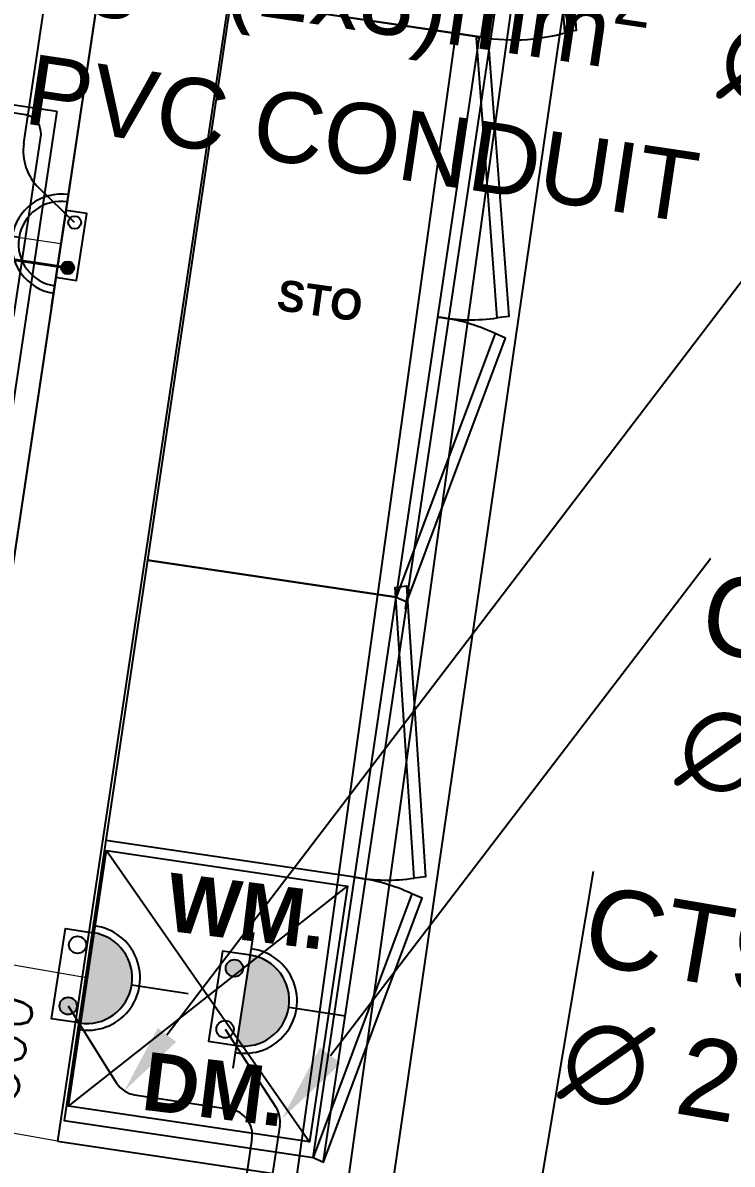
# Model space of a CAD drawing. Extents: x -678889171 to 586587, y -792238163 to 335485.
# Drawn here: x 33632 to 35003, y 45124 to 47331 of the extents above; entities that cross this region are included whole.
import ezdxf
from ezdxf import colors
from ezdxf.entities.mleader import LeaderData, LeaderLine
from ezdxf.math import Vec2, Vec3

# ---------------------------------------------------------------- set-up
doc = ezdxf.new("R2010")
doc.units = 0
doc.header["$MEASUREMENT"] = 0
doc.layers.get('0').update_dxf_attribs({"color": 8})
doc.layers.get('Defpoints').update_dxf_attribs({"color": 252})
for name, color, linetype in [('1', 8, 'Continuous'), ('25 EMBEDDED DATA', 10, 'Continuous'), ('E-LIT-WIR-NO', 4, 'Continuous'), ('E-POW-BLOCK', 4, 'Continuous'), ('E-POW-WIR-NO', 4, 'Continuous'), ('E-TEXT', 3, 'Continuous'), ('HR_LIGHT', 1, 'Continuous'), ('loop line emped', 1, 'Continuous'), ('powr wire', 4, 'Continuous'), ('XR-A-9TH-FLOOR$0$A-WALL', 252, 'Continuous'), ('XR-A-TYP30$0$A-ANNO-NOTE', 252, 'Continuous'), ('XR-A-TYP30$0$A-EQPM', 252, 'Continuous'), ('XR-A-TYP30$0$XR-A-TYP-1-2-3-4-5-6-7-8-9$0$A-ANNO-NOTE', 252, 'Continuous'), ('XR-A-TYP30$0$XR-A-TYP-1-2-3-4-5-6-7-8-9$0$A-EQPM', 252, 'Continuous'), ('XR-A-TYP31$0$XR-A-TYP-1-2-3-4-5-6-7-8-9$0$A-WALL', 252, 'Continuous'), ('XR-A-TYP31$0$XR-A-TYP31$0$XR-A-TYP-1-2-3-4-5-6-7-8-9$0$A-EQPM', 252, 'Continuous')]:
    doc.layers.add(name, color=color, linetype=linetype)
doc.styles.get("Standard").update_dxf_attribs({"font": 'arial.ttf'})
doc.styles.add('Work$0$E-M.MODUL', font='romans.shx', dxfattribs={"width": 0.8})
doc.styles.add('XR-A-TYP30$0$TYPICAL TYPES$0$XREF_1BR$0$KZT', font='')
doc.styles.add('XR-A-TYP30$0$XR-A-TYP-1-2-3-4-5-6-7-8-9$0$TYPICAL TYPES$0$XREF_1BR$0$KZT', font='')
doc.styles.get('XR-A-TYP30$0$TYPICAL TYPES$0$XREF_1BR$0$KZT').set_extended_font_data('AvantGarde LT Medium', bold=True)
doc.styles.get('XR-A-TYP30$0$XR-A-TYP-1-2-3-4-5-6-7-8-9$0$TYPICAL TYPES$0$XREF_1BR$0$KZT').set_extended_font_data('AvantGarde LT Medium', bold=True)
doc.dimstyles.new('Work$0$S-DIM', dxfattribs={"dimscale": 500, "dimtxt": 0.2065, "dimasz": 0.104, "dimexe": 0, "dimexo": 0, "dimgap": 0, "dimtad": 0, "dimdec": 0, "dimzin": 0, "dimdsep": 46, "dimtxsty": 'Work$0$E-M.MODUL', "dimcen": 0.25, "dimclrd": 5, "dimclre": 5, "dimclrt": 1, "dimadec": 0, "dimazin": 0, "dimtfac": 1, "dimtdec": 0, "dimtofl": 0, "dimtmove": 0, "dimatfit": 3, "dimfxl": 1, "dimtolj": 1, "dimtzin": 0, "dimlwe": 13, "dimarcsym": 0})

# ---------------------------------------------------------------- blocks, each defined once
blk = doc.blocks.new('so')
h = blk.add_hatch(color=3)
h.dxf.hatch_style = 1
h.paths.add_polyline_path([(35.34792172250044, 28.40981183705202, 1), (35.02792156250044, 28.40981183705199)])
at = {"layer": 'E-POW-BLOCK'}
h = blk.add_hatch(color=3, dxfattribs=at)
h.dxf.hatch_style = 1
edge = h.paths.add_edge_path()
edge.add_arc((35.0814921399025, 28.36166550970372), 0.03025259035537483, 0, 360)
at = {"color": 3}
blk.add_arc((35.18900666872388, 28.41391628597773), 0.18346999919749, 358.7181161938786, 181.2818838061319, dxfattribs=at)
at = {"layer": 'E-POW-BLOCK', "color": 3}
for p, q in [((35.18792164250043, 28.56981191705202), (35.18792164250044, 28.76981201705202)), ((35.42792176250044, 28.40981183705203), (34.94792152250044, 28.40981183705198))]:
    blk.add_line(p, q, dxfattribs=at)
blk.add_lwpolyline([(35.34723123084582, 28.409811837052), (35.02861205415505, 28.409811837052), (35.02861205415505, 28.31104866028553), (35.34723123084582, 28.31104866028553)], close=True, dxfattribs=at)
for centre in [(35.0814921399025, 28.36166550970372), (35.29756713674156, 28.36166550970372)]:
    blk.add_circle(centre, 0.03025259035537483, dxfattribs=at)
blk.add_arc((35.18792164250044, 28.40981183705198), 0.1600000800000001, 2.035554996136651e-12, 180, dxfattribs=at)
blk = doc.blocks.new('rrrr')
h = blk.add_hatch(color=3)
h.dxf.hatch_style = 1
h.paths.add_polyline_path([(-8420.131906056013, 36002.98717763305, 1), (-8421.949195789919, 35826.00640821811)])
h = blk.add_hatch(color=3)
h.dxf.hatch_style = 1
edge = h.paths.add_edge_path()
edge.add_arc((-8393.808104223384, 35973.08576185553), 16.73251967756865, 0, 360)
at = {"color": 3}
for p, q in [((-8422.403518223397, 35781.76121586437, 4.103830315718892e-06), (-8419.677583622537, 36047.23236998678, 4.10386208767043e-06)), ((-8509.53093563045, 35915.40543779253, 4.103845794063456e-06), (-8620.143916514791, 35916.54124387621, 4.103845284524449e-06))]:
    blk.add_line(p, q, dxfattribs=at)
at = {"color": 3, "elevation": 4.103835908367178e-06}
blk.add_lwpolyline([(-8421.945274468764, 35826.38829472812), (-8420.135827377173, 36002.60529112303), (-8365.513407769646, 36002.0444123184), (-8367.322854861237, 35825.82741592349)], close=True, dxfattribs=at)
at = {"color": 3}
for centre in [(-8393.808104223384, 35973.08576185553, 4.10385336908865e-06), (-8395.035200089544, 35853.58232413253, 4.103839066753452e-06)]:
    blk.add_circle(centre, 16.73251967756865, dxfattribs=at)
for centre, radius, start, end in [((-8423.31673833461, 35913.92001257971, 4.103846119418233e-06), 101.4761161194281, 88.12980723250388, 270.6935748447572), ((-8421.040550922955, 35914.49679292558, 4.103846201694661e-06), 88.49504969867529, 89.41169103863581, 269.4116910386338)]:
    blk.add_arc(centre, radius, start, end, dxfattribs=at)
blk = doc.blocks.new('160')
at = {"layer": 'E-POW-BLOCK'}
h = blk.add_hatch(color=1, dxfattribs=at)
h.dxf.hatch_style = 1
edge = h.paths.add_edge_path()
edge.add_arc((78016.12619020321, 43941.8623778977), 12.40959850020896, 0, 360)
at = {"layer": 'E-POW-BLOCK', "color": 1}
for p, q in [((77996.37658910743, 43862.45978831869, 1.338264768536465e-07), (77996.37658910545, 44108.57963245566, 1.344306687904589e-07)), ((77914.33664106077, 43985.51971038651, 1.440456293763361e-07), (77811.7867060037, 43985.51971038567, 1.564419500691893e-07))]:
    blk.add_line(p, q, dxfattribs=at)
at = {"layer": 'E-POW-BLOCK', "color": 1, "elevation": 1.293917977576307e-07}
blk.add_lwpolyline([(77996.3765891059, 44050.86842946797), (77996.37658910696, 43920.17099130638), (78036.8891983044, 43920.17099130671), (78036.88919830332, 44050.8684294683)], close=True, dxfattribs=at)
at = {"layer": 'E-POW-BLOCK', "color": 1}
for centre in [(78016.12619020249, 44030.49624115398, 1.318516362437654e-07), (78016.12619020321, 43941.8623778977, 1.316340517344951e-07)]:
    blk.add_circle(centre, 12.40959850020896, dxfattribs=at)
for centre, radius, start, end in [((77997.52779818512, 43985.51971038718, 1.339894137195527e-07), 96.53712043769333, 90.68327069112401, 269.3167293097928), ((77996.37658910645, 43985.51971038718, 1.341285728220513e-07), 82.03994804566189, 90.0000000004675, 270.0000000004654)]:
    blk.add_arc(centre, radius, start, end, dxfattribs=at)
blk = doc.blocks.new('*D3037')
at = {"layer": '1', "color": 5, "lineweight": 13, "transparency": 16777216}
for p, q in [((33809.77712215635, 47595.72599148535), (33243.42987868626, 47680.52667992053)), ((33706.08746260792, 46903.22745231966), (33139.74021913784, 46988.02814075483))]:
    blk.add_line(p, q, dxfattribs=at)
at = {"layer": '1', "color": 5, "lineweight": -2, "transparency": 16777216}
for p, q in [((33235.72962046474, 47629.0999745689), (33207.31134551063, 47439.30656626732)), ((33147.44047735936, 47039.45484610646), (33175.85875231346, 47229.24825440803))]:
    blk.add_line(p, q, dxfattribs=at)
at = {"layer": '1', "color": 5, "transparency": 16777216}
for points in [[(33227.15850290613, 47630.38335093916), (33244.30073802334, 47627.81659819865), (33243.42987868626, 47680.52667992053)], [(33138.86935980075, 47040.73822247671), (33156.01159491796, 47038.1714697362), (33139.74021913784, 46988.02814075483)]]:
    blk.add_solid(points, dxfattribs=at)
at = {"layer": 'Defpoints', "color": 0, "transparency": 16777216}
for p in [(33243.42987868626, 47680.52667992053), (33809.77712215635, 47595.72599148535, 5.346169833175678e-06), (33706.08746260792, 46903.22745231966, 5.805999139608483e-06)]:
    blk.add_point(p, dxfattribs=at)
at = {"layer": '1', "color": 1, "transparency": 16777216, "insert": (33191.58504891205, 47334.27741033768), "char_height": 103.25, "attachment_point": 5, "rotation": 81.48421446303881, "style": 'Work$0$E-M.MODUL'}
blk.add_mtext('\\A1;700', dxfattribs=at)
blk = doc.blocks.new('*D3038')
at = {"layer": '1', "color": 5, "lineweight": 13, "transparency": 16777216}
for p, q in [((33706.08746260791, 46903.22745231967), (33139.71568843271, 46987.86431074934)), ((33573.1176352422, 46013.42177623274), (33006.74586106699, 46098.05863466242))]:
    blk.add_line(p, q, dxfattribs=at)
at = {"layer": '1', "color": 5, "lineweight": -2, "transparency": 16777216}
for p, q in [((33132.03030698445, 46936.43538005858), (33088.92668839994, 46647.99517346277)), ((33014.43124251525, 46149.48756535318), (33057.53486109975, 46437.92777194898))]:
    blk.add_line(p, q, dxfattribs=at)
at = {"layer": '1', "color": 5, "transparency": 16777216}
for points in [[(33123.45881853599, 46937.71627696662), (33140.60179543291, 46935.15448315054), (33139.71568843271, 46987.86431074934)], [(33005.8597540668, 46150.76846226122), (33023.00273096372, 46148.20666844513), (33006.74586106699, 46098.05863466242)]]:
    blk.add_solid(points, dxfattribs=at)
at = {"layer": 'Defpoints', "color": 0, "transparency": 16777216}
for p in [(33706.08746260791, 46903.22745231967, 5.801262364544062e-06), (33006.74586106699, 46098.05863466242), (33573.1176352422, 46013.42177623274)]:
    blk.add_point(p, dxfattribs=at)
at = {"layer": '1', "color": 1, "transparency": 16777216, "insert": (33073.23077474986, 46542.96147270588), "char_height": 103.25, "attachment_point": 5, "rotation": 81.50078868975034, "style": 'Work$0$E-M.MODUL'}
blk.add_mtext('\\A1;900', dxfattribs=at)
blk = doc.blocks.new('*D3059')
at = {"layer": '1', "color": 5, "lineweight": 13, "transparency": 16777216}
for p, q in [((33755.19230257065, 45484.03819174896), (33614.15690857318, 45508.96525790361)), ((33699.39309074506, 45168.33060804279), (33558.35769674758, 45193.25767419745))]:
    blk.add_line(p, q, dxfattribs=at)
at = {"layer": '1', "color": 5, "lineweight": -2, "transparency": 16777216}
for p, q in [((33605.10652686808, 45457.7589048701), (33604.740966835, 45455.69059474587)), ((33567.40807845267, 45244.46402723096), (33567.77363848575, 45246.53233735517))]:
    blk.add_line(p, q, dxfattribs=at)
at = {"layer": '1', "color": 5, "transparency": 16777216}
for points in [[(33596.57213469583, 45459.26730182095), (33613.64091904034, 45456.25050791926), (33614.15690857318, 45508.96525790361)], [(33558.87368628042, 45245.9724241818), (33575.94247062493, 45242.95563028011), (33558.35769674758, 45193.25767419745)]]:
    blk.add_solid(points, dxfattribs=at)
at = {"layer": 'Defpoints', "color": 0, "transparency": 16777216}
for p in [(33614.15690857318, 45508.96525790361), (33755.19230257065, 45484.03819174896, 0.001838507477926677), (33699.39309074506, 45168.33060804279, -3.571777775654984e-07)]:
    blk.add_point(p, dxfattribs=at)
at = {"layer": '1', "color": 1, "transparency": 16777216, "insert": (33586.25730266037, 45351.11146605053), "char_height": 103.25, "attachment_point": 5, "rotation": 79.9768655263956, "style": 'Work$0$E-M.MODUL'}
blk.add_mtext('\\A1;300', dxfattribs=at)
blk = doc.blocks.new('XR-A-TYP31$0$XR-A-TYP31$0$XR-A-TYP-1-2-3-4-5-6-7-8-9$0$TYPICAL TYPES$0$A$C68C46826')
at = {"layer": 'XR-A-TYP31$0$XR-A-TYP31$0$XR-A-TYP-1-2-3-4-5-6-7-8-9$0$A-EQPM'}
for p, q in [((403.6062260043618, -43.05077230702955), (-403.6062260049584, -43.05077230702591)), ((-403.6062260049584, -43.05077230702591), (-403.6062260049657, -556.9492276958699)), ((403.6062260043618, -556.9492276958699), (403.6062260043618, -43.05077230702955)), ((-17.62384661316901, -102.3280688277919), (-85.66171612620383, -238.7566573597069)), ((-61.39377401053935, -118.0507723070223), (-338.6062260049584, -118.0507723070295)), ((11.94070688604552, -117.0464529241945), (-56.0971626269893, -253.4750414579685)), ((53.60622600436182, -133.0507723070259), (53.60622600435454, -123.0507723070259)), ((353.6062260043618, -123.0507723070259), (53.60622600435454, -123.0507723070259)), ((353.6062260043545, -133.0507723070295), (353.6062260043618, -123.0507723070259)), ((353.6062260043545, -133.0507723070295), (53.60622600436182, -133.0507723070259)), ((-378.7301025468187, -155.0217432394165), (-378.9156972247365, -496.6346781324173)), ((-338.6062260049657, -158.0507723070259), (-249.7528531479911, -265.0733960676553)), ((-61.39377401054662, -158.0507723070259), (-150.2471468675212, -265.0733960676516)), ((353.6062260043618, -173.0507723070259), (53.60622600436182, -173.0507723070223)), ((53.60622600436909, -183.0507723070186), (53.60622600436182, -173.0507723070223)), ((353.6062260043545, -183.0507723070223), (353.6062260043618, -173.0507723070259)), ((-20.98322752893, -497.2989603202404), (-20.98322752893, -183.0650677527774)), ((353.6062260043545, -183.0507723070223), (53.60622600436909, -183.0507723070186)), ((353.6062260043618, -223.0507723070259), (53.60622600435454, -223.0507723070223)), ((53.60622600435454, -233.0507723070259), (53.60622600435454, -223.0507723070223)), ((353.6062260043618, -233.0507723070186), (53.60622600435454, -233.0507723070259)), ((353.6062260043618, -233.0507723070186), (353.6062260043618, -223.0507723070259)), ((353.6062260043618, -273.0507723051633), (53.60622600435454, -273.0507723051669)), ((53.60622600436182, -283.0507723070223), (53.60622600435454, -273.0507723051669)), ((353.6062260043618, -283.0507723070259), (53.60622600436182, -283.0507723070223)), ((353.6062260043618, -283.0507723070259), (353.6062260043618, -273.0507723051633)), ((353.6062260043545, -323.0507723070295), (53.60622600435454, -323.0507723070259)), ((53.60622600436182, -333.0507723070295), (53.60622600435454, -323.0507723070259)), ((353.6062260043618, -333.0507723070259), (353.6062260043545, -323.0507723070295)), ((353.6062260043618, -333.0507723070259), (53.60622600436182, -333.0507723070295)), ((353.6062260043618, -373.0507723070186), (53.60622600435454, -373.0507723070259)), ((53.60622600436182, -383.0507723070186), (53.60622600435454, -373.0507723070259)), ((353.6062260043545, -383.0507723070223), (353.6062260043618, -373.0507723070186)), ((-249.8747243660764, -385.0733960676516), (-338.6062260049657, -491.9492276958736)), ((-150.1252756494287, -385.0733960676516), (-61.39377401054662, -491.9492276958663)), ((353.6062260043545, -383.0507723070223), (53.60622600436182, -383.0507723070186)), ((353.6062260043618, -423.0507723070259), (53.60622600436182, -423.0507723070259)), ((53.60622600435454, -433.0507723070259), (53.60622600436182, -423.0507723070259)), ((353.6062260043618, -433.0507723070223), (53.60622600435454, -433.0507723070259)), ((353.6062260043618, -433.0507723070223), (353.6062260043618, -423.0507723070259)), ((353.6062260043545, -473.0507723070259), (53.60622600436182, -473.0507723070223)), ((53.60622600436182, -483.0507723070259), (53.60622600436182, -473.0507723070223)), ((353.6062260043618, -483.0507723070259), (53.60622600436182, -483.0507723070259)), ((353.6062260043618, -483.0507723070259), (353.6062260043545, -473.0507723070259)), ((53.60622600435454, -533.0507723070223), (53.60622600436182, -523.0507723051633)), ((353.6062260043618, -523.050772305156), (53.60622600436182, -523.0507723051633)), ((353.6062260043618, -533.0507723070259), (353.6062260043618, -523.050772305156)), ((-338.6062260049584, -531.9492276958699), (-61.39377401053935, -531.9492276958699)), ((353.6062260043618, -533.0507723070259), (53.60622600435454, -533.0507723070223)), ((-403.6062260049657, -556.9492276958699), (403.6062260043618, -556.9492276958699))]:
    blk.add_line(p, q, dxfattribs=at)
for points in [[(-7.748894859105349e-09, -541.1678222767587), (-357.7574364769462, -541.167822276755, -0.3388925444505206), (-388.3865355926828, -510.5387231498535), (-388.3865355926755, -101.2113087527032, -0.3670985129680105), (-354.4445937353375, -67.26936688977366), (-7.748894859105349e-09, -67.2693668897773)], [(-7.748894859105349e-09, -541.1678222767587), (357.7574364465399, -541.1678222767623, 0.3388925444505206), (388.3865355920716, -510.5387231498498), (388.3865355920789, -101.2113087527032, 0.3670985129680105), (354.4445937198398, -67.26936688977366), (-7.748894859105349e-09, -67.2693668897773)], [(0.992932893037505, -112.082229595213), (-8.449084632404265, -131.0482404544455, -0.4142135623730951), (-11.53307395458251, -132.0821697819556), (-15.6509926098588, -130.0321097891356, -0.4142135623730951), (-16.68492192804842, -126.9481204669501), (-7.218167133934912, -107.932420307352)], [(-56.0971626269893, -253.4750414579685, -0.4142135623730951), (-64.6786981153491, -256.35206219885), (-73.73169674754172, -251.8451275318403), (-82.78469537973433, -247.3381928667004, -0.4142135623730951), (-85.66171612620383, -238.7566573597069)], [(-52.79924001574545, -246.8505636263217, -0.4142135623730951), (-61.3807755190137, -249.7275843672032), (-70.43377415121358, -245.2206497020597), (-79.48677279830008, -240.7137150350536, -0.4142135623730951), (-82.36379352986842, -232.1321795280564)]]:
    blk.add_lwpolyline(points, format="xyb", dxfattribs=at)
for centre, radius in [((3.560748479962058, -96.8270391296137), 15.33181375537158), ((-200.0000000077489, -324.9999999995816), 39.99999999999999), ((-200.0000000077489, -324.9999999995816), 25)]:
    blk.add_circle(centre, radius, dxfattribs=at)
for centre, radius, start, end in [((3.528512336008134, -96.86693589533388), 21.93730460849226, 255.4007657291044, 231.1923608458518), ((3.560748479962058, -96.8270391296137), 17.29358139875371, 258.6167438004933, 227.7640489269113), ((-341.6352550762895, -155.0217432394202), 37.09484746833024, 85.31622206332473, 179.9999999970818), ((-57.61087108433276, -154.2678694013084), 36.41412468300138, 43.24369041784531, 95.9629645611554), ((-343.2916764545516, -496.6346781324173), 35.6240207809281, 179.9377436234658, 277.5577269137321), ((-56.04404137313395, -497.2989603202368), 35.0608138573663, 261.2232748808334, 0)]:
    blk.add_arc(centre, radius, start, end, dxfattribs=at)
blk = doc.blocks.new('XR-A-TYP31')
at = {"layer": 'XR-A-TYP31$0$XR-A-TYP-1-2-3-4-5-6-7-8-9$0$A-WALL'}
for p, q in [((37449.87953707707, 37991.74290915658, -1.94941087014765e-08), (36499.82773979432, 31646.2146224335, -3.571777775654984e-07)), ((36215.55275387655, 31436.04592875566, 1.99686248201332e-09), (36667.8509292797, 34456.92319568953, 2.662502179768815e-09)), ((36499.80716984542, 31646.21770225089), (36985.99946925664, 31573.42299048748))]:
    blk.add_line(p, q, dxfattribs=at)
at = {"layer": 'XR-A-TYP31$0$XR-A-TYP31$0$XR-A-TYP-1-2-3-4-5-6-7-8-9$0$A-EQPM', "elevation": 2.662502179774824e-09}
blk.add_lwpolyline([(36074.46783881381, 34545.79254765018), (35742.57545120244, 32339.45516437), (36337.54003938081, 32250.7849559668), (36667.8509292797, 34456.92319568953)], close=True, dxfattribs=at)
at = {"layer": 'XR-A-TYP31$0$XR-A-TYP31$0$XR-A-TYP-1-2-3-4-5-6-7-8-9$0$A-EQPM', "xscale": -1.000000000000004, "rotation": 261.4714844025651}
blk.add_blockref('XR-A-TYP31$0$XR-A-TYP31$0$XR-A-TYP-1-2-3-4-5-6-7-8-9$0$TYPICAL TYPES$0$A$C68C46826', (36481.26663676318, 33232.14326590531, -3.835076015872289e-07), dxfattribs=at)
blk = doc.blocks.new('XR-A-TYP30')
at = {"layer": 'XR-A-TYP30$0$A-EQPM'}
blk.add_line((37073.96002775966, 32156.47907634875, 0.001837223830559649), (36593.3146437929, 32227.82552234872, 0.001823846297233535), dxfattribs=at)
at = {"layer": 'XR-A-TYP30$0$A-EQPM', "extrusion": (1.89472238590563e-10, 1.042359644293056e-09, 1), "elevation": 0.00183342661400153}
blk.add_lwpolyline([(36594.48738500524, 32208.27529756747), (37060.06278183011, 32139.38313748022), (36986.64776854073, 31644.80226863902), (36521.07237171586, 31713.69442872626)], close=True, dxfattribs=at)
at = {"layer": 'XR-A-TYP30$0$A-EQPM', "extrusion": (1.89472238590563e-10, 1.042359644293056e-09, 1)}
for points, elevation in [([(36594.48738500524, 32208.27529756747), (36986.64776854073, 31644.80226863902)], 0.001833409429504285), ([(36521.07912900614, 31713.73995111121), (37060.03797666919, 32139.21603054274)], 0.001832879988258851)]:
    blk.add_lwpolyline(points, dxfattribs=dict(at, elevation=elevation))
at = {"layer": 'XR-A-TYP30$0$XR-A-TYP-1-2-3-4-5-6-7-8-9$0$A-EQPM', "extrusion": (-2.707692211742409e-08, 5.089751749632783e-09, 0.9999999999999998)}
for points, elevation in [([(36946.78260283323, 34587.09408566124), (36837.70935044716, 33852.29146811223), (37318.35473441405, 33780.94502211236), (37427.10914055568, 34513.66203386919)], 0.0009998663842318628), ([(37479.97762194437, 33791.05801460354), (37426.80778056219, 34509.54414003215), (37448.83999505551, 34512.16381968909), (37502.00983643814, 33793.6776942604)], 0.0009998663842318615), ([(36834.51879470055, 33852.76507052451), (36673.71602742858, 32769.47203840358), (37154.36141139548, 32698.12559240327), (37315.16417866721, 33781.41862452462)], 0.0009970435979444034), ([(37349.45842416355, 33238.10797670682), (37309.39113371356, 33779.28761115734), (37331.42334820687, 33781.90729081426), (37371.49063865732, 33240.72765636368)], 0.0009970435979444032), ([(37344.99635749932, 33208.04801065003), (37154.36141139548, 32698.12559240327), (37174.68268092267, 32689.21901046571), (37365.31762702711, 33199.14142871254)], 0.000997043597944392), ([(36673.71602742854, 32769.47203840357), (36512.91326015657, 31686.1790062822), (36993.55864412347, 31614.83256028232), (37154.36141139521, 32698.12559240324)], 0.0009970435979444036), ([(37188.65565689154, 32154.81494458544), (37152.103575143, 32717.11460599333), (37174.13578963632, 32719.73428565027), (37210.68787138531, 32157.4346242423)], 0.0009970435979444036), ([(37184.19359022732, 32124.75497852864), (36993.55864412347, 31614.83256028232), (37013.87991365066, 31605.92597834477), (37204.5148597551, 32115.84839659116)], 0.0009970435979443919)]:
    blk.add_lwpolyline(points, close=True, dxfattribs=dict(at, elevation=elevation))
for points, elevation in [([(37448.56751346878, 34510.38148984886), (37336.5761869228, 33777.83480455237)], 0.0009998663842318647), ([(37336.59267658732, 33777.58113547727), (37171.20804561715, 32675.40575711808)], 0.0009970435979444077), ([(37178.72407801526, 32713.84232963478), (37012.86218838943, 31608.48634896549)], 0.000997043597944407)]:
    blk.add_lwpolyline(points, dxfattribs=dict(at, elevation=elevation))
for centre, radius, start, end in [((37380.99086125741, 34144.59509736287, 0.000999866384231861), 369.0049615064299, 260.2271045828541, 288.1959059460675), ((37297.39892187558, 33603.42218372084, 0.0009970435979443954), 369.0049615062179, 260.2271045828541, 278.1103902787721), ((37189.06608244442, 32873.60756611992, 0.0009970435979443923), 369.004961506218, 65.00307697565752, 82.88636267409136), ((37136.59615460358, 32520.12915159946, 0.000997043597944395), 369.0049615062179, 260.2271045828541, 278.1103902787721), ((37028.26331517241, 31790.31453399853, 0.0009970435979443923), 369.004961506218, 65.00307697565752, 82.88636267409136)]:
    blk.add_arc(centre, radius, start, end, dxfattribs=at)
at = {"layer": 'XR-A-TYP30$0$A-ANNO-NOTE', "extrusion": (1.89472238590563e-10, 1.042359644293056e-09, 1), "insert": (36712.12203589997, 32109.75263975952, 0.001830858638113483), "char_height": 112.5000000000005, "width": 1932.754287415222, "attachment_point": 4, "text_direction": (0.9925925585332505, -0.1214907928380407, -6.143163446608797e-11), "style": 'XR-A-TYP30$0$TYPICAL TYPES$0$XREF_1BR$0$KZT'}
blk.add_mtext('WM.', dxfattribs=at)
at = {"layer": 'XR-A-TYP30$0$A-ANNO-NOTE', "extrusion": (2.905164415243437e-08, -1.756476330768279e-09, 0.9999999999999997), "insert": (36666.3113550846, 31763.56540936191, 0.0009012148866734821), "char_height": 112.5000000000005, "width": 1932.754287415222, "attachment_point": 4, "text_direction": (0.9925925585332501, -0.1214907928380407, -2.904984150088866e-08), "style": 'XR-A-TYP30$0$TYPICAL TYPES$0$XREF_1BR$0$KZT'}
blk.add_mtext('DM.', dxfattribs=at)
at = {"layer": 'XR-A-TYP30$0$XR-A-TYP-1-2-3-4-5-6-7-8-9$0$A-ANNO-NOTE', "extrusion": (9.688189712484965e-10, 6.752166272413077e-09, 1), "insert": (36925.24038913776, 33282.760437098, 0.001826953103528165), "char_height": 60.0000000000003, "width": 1932.754287415223, "attachment_point": 4, "text_direction": (0.9902680687415703, -0.1391731009600659, -1.967057328874671e-11), "style": 'XR-A-TYP30$0$XR-A-TYP-1-2-3-4-5-6-7-8-9$0$TYPICAL TYPES$0$XREF_1BR$0$KZT'}
blk.add_mtext('STO ', dxfattribs=at)

msp = doc.modelspace()

# ---------------------------------------------------------------- block references
at = {"layer": 'XR-A-9TH-FLOOR$0$A-WALL'}
msp.add_blockref('XR-A-TYP31', (-2800.434649049275, 13522.11598560929), dxfattribs=at)

# ---------------------------------------------------------------- next in the draw order: block references
msp.add_blockref('XR-A-TYP30', (-2800.434649049275, 13522.11598560929), dxfattribs=at)

# ---------------------------------------------------------------- next in the draw order: linework, layer by layer
at = {"color": 240, "true_color": 0xed1f24}
for p, q in [((34863.88586434198, 48647.82139711937, -0.038524143762519), (33802.32668167344, 41334.2390310721, 8.313185191255457e-05)), ((34630.40511922815, 48472.49650704023, -0.04105911767874204), (33541.91401893267, 40646.17290844493, -6.693682194865158e-06))]:
    msp.add_line(p, q, dxfattribs=at)
at = {"layer": '1', "color": 4}
msp.add_line((33634.28282054627, 47097.84148881171, -0.0001589064383684513), (33688.82918520772, 47460.96040499764), dxfattribs=at)
at = {"layer": 'HR_LIGHT', "color": 4}
msp.add_line((33732.37545779833, 46944.722950535, 5.803408561467655e-06), (33663.67748063867, 47011.13125343299, 5.397094234938227e-06), dxfattribs=at)
msp.add_arc((33733.17983007676, 47083.02995594274, -0.0001589064383684513), 100, 171.4822771390585, 225.9709105633762, dxfattribs=at)
at = {"layer": 'loop line emped', "color": 3}
for p, q in [((33647.58156210266, 40680.00216469709, -6.247418180315052e-06), (34790.92137523901, 48900.68716137976, -1.430131451998599e-05)), ((33719.9465470055, 45429.89015255858, 0.001838507485094176), (33813.54793124303, 45280.89717857938, 0.0002119766501462728)), ((34023.10973522053, 45384.7771133469, 0.001838511992431346), (34121.19482996484, 45234.02371504634, 0.00148464069984422)), ((33848.42062788917, 45258.05580619923, 0.0001036950167134787), (34033.12846965579, 45230.16365256363, 0.0009484138027955336)), ((34128.72426141545, 45199.28995566456, 0.001391782276126685), (33436.2425138955, 40613.52685112717, -8.99776866052776e-06)), ((34075.10086680448, 45173.24925294404, 0.001160454439580915), (33379.3974547156, 40571.95482902148, -0.0001357954061994397))]:
    msp.add_line(p, q, dxfattribs=at)
at = {"layer": 'loop line emped', "color": 3, "extrusion": (-6.873888173278945e-06, -1.523519010467455e-05, 0.9999999998603193)}
msp.add_arc((33855.88633005184, 45307.49528849414, -0.9220816471969359), 50, 212.1381406746823, 261.4128226098103, dxfattribs=at)
at = {"layer": 'loop line emped', "color": 3, "extrusion": (-4.513287900202604e-06, 3.972127394809071e-07, 0.9999999999897363)}
msp.add_arc((34025.66276635273, 45180.72416153007, -0.1346868959137481), 50, 351.4021540615365, 81.41282261096711, dxfattribs=at)
at = {"layer": 'loop line emped', "color": 3, "extrusion": (2.91858884615834e-06, -7.465979849397836e-07, 0.9999999999954622)}
msp.add_arc((34079.28477017541, 45206.75565868812, 0.06729874839179677), 50, 351.4128226104694, 33.04934533838127, dxfattribs=at)
at = {"layer": 'powr wire', "color": 3, "lineweight": 40}
msp.add_line((33719.04794222055, 46857.09681833542, 5.803190976958394e-06), (32800.4810819721, 46992.33863477588, 5.735212337249277e-06), dxfattribs=at)

# ---------------------------------------------------------------- next in the draw order: block references
at = {"layer": '25 EMBEDDED DATA', "color": 1, "rotation": 171.8685461071014}
msp.add_blockref('rrrr', (30498.73107661461, 82228.56790888094, 0.001834403631724982), dxfattribs=at)
at = {"layer": 'E-LIT-WIR-NO', "xscale": 553.0937840698281, "yscale": 553.0937840698281, "zscale": 553.0937840698281, "rotation": 261.2802371457266}
msp.add_blockref('so', (21477.46156205391, 67060.11561035895, 0.001838503003990461), dxfattribs=at)
at = {"layer": 'E-POW-WIR-NO', "rotation": 351.351865169911}
msp.add_blockref('160', (-50017.42669572559, 15145.8049781657, 9.479177156531878e-06), dxfattribs=at)

# ---------------------------------------------------------------- next in the draw order: dimensions: what is measured, and where the dimension line sits
at = {"layer": '1', "color": 4}
for p1, p2, distance, picture, middle in [((33706.08746260792, 46903.22745231967, 5.805999139608483e-06), (33809.77712215635, 47595.72599148535, 5.346169833175678e-06), 572.6607695182694, '*D3037', (33191.58504891205, 47334.27741033768)), ((33706.08746260792, 46903.22745231968, 5.801262364544062e-06), (33573.1176352422, 46013.42177623275), -572.6607934783138, '*D3038', (33073.23077474986, 46542.96147270588))]:
    dim = msp.add_aligned_dim(p1=p1, p2=p2, distance=distance, dimstyle='Work$0$S-DIM', dxfattribs=at)
    dim.commit()
    dim.dimension.update_dxf_attribs({"geometry": picture, "text_midpoint": middle})
dim = msp.add_aligned_dim(p1=(33699.39309074506, 45168.33060804279, -3.571777775654984e-07), p2=(33755.19230257065, 45484.03819174896, 0.001838507477926677), distance=143.22130074503286, text='300', dimstyle='Work$0$S-DIM', dxfattribs=at)
dim.commit()
dim.dimension.update_dxf_attribs({"geometry": '*D3059', "text_midpoint": (33586.25730266037, 45351.11146605053)})

# ---------------------------------------------------------------- next in the draw order: leaders
at = {"layer": 'E-TEXT', "color": 30}
ml = msp.add_multileader_mtext('Standard', dxfattribs=at)
ml.set_content('\\C30;CT{\\fArial|b0|i0|c178|p34;13}/DP-T-8 {\\A1;3(1x3)mm\\H0.7x;\\S2^ ;\\H1.42857x; \\P∅ 25 mm PVC CONDUIT}', color=3)
ml.set_leader_properties(color=30)
ml.build(insert=Vec2(0, 0))
ml.multileader.update_dxf_attribs({"text_right_attachment_type": 6, "dogleg_length": 0.2763936738358556, "arrow_head_size": 153.5520410199195, "scale": 2})
ctx = ml.context
ctx.base_point, ctx.scale, ctx.char_height, ctx.arrow_head_size, ctx.landing_gap_size, ctx.plane_origin, ctx.plane_x_axis, ctx.plane_y_axis = Vec3(35033.43227376539, 47624.84372688009, 8.519426076993441e-07), 2, 153.5520410199195, 153.5520410199195, 3.071040820398391, Vec3(32515.03331580776, 57414.09808491514, 3.185307356887032e-05), Vec3(0.9890550111113342, -0.1475472297115697, 3.477911888746864e-09), Vec3(0.1475472297115697, 0.9890550111113342, 4.799668914001097e-09)
ctx.right_attachment = 6
notes = []
notes.append((ctx, [(0, (1, 1, 0), (35032.88553666909, 47624.92528912186, 8.500200620109278e-07), (0.9890550111113342, -0.1475472297115697, 3.477911888746863e-09), 0.5527873476717117, [(1, [(34574.97594733126, 48023.31587319606, 6.373779754682405e-07)], 0, [])])]))
ctx.mtext.insert, ctx.mtext.text_direction, ctx.mtext.rotation, ctx.mtext.width, ctx.mtext.defined_height, ctx.mtext.flow_direction, ctx.mtext.extrusion = Vec3(35048.25369611755, 47703.38238363061, 1.245953351395012e-06), Vec3(0.9890550111113342, -0.1475472297115697, 3.477911888746863e-09), 6.135097408750482, 3492.264209783308, 89.68171754579089, 5, Vec3(-4.148024033562358e-09, -4.233980326702479e-09, 1)
ml = msp.add_multileader_mtext('Standard', dxfattribs=at)
ml.set_content('\\C30;CT{\\fArial|b0|i0|c178|p34;12}/DP-T-8 {\\A1;3(1x3)mm\\H0.7x;\\S2^ ;\\H1.42857x; \\P∅ 25 mm PVC CONDUIT}', color=3)
ml.set_leader_properties(color=30)
ml.build(insert=Vec2(0, 0))
ml.multileader.update_dxf_attribs({"text_right_attachment_type": 6, "dogleg_length": 0.2763936738358556, "arrow_head_size": 153.5520410199195, "scale": 2})
ctx = ml.context
ctx.base_point, ctx.scale, ctx.char_height, ctx.arrow_head_size, ctx.landing_gap_size, ctx.plane_origin, ctx.plane_x_axis, ctx.plane_y_axis = Vec3(27146.48334982797, 47837.71638552218, -1.160173807654613e-05), 2, 153.5520410199195, 153.5520410199195, 3.071040820398391, Vec3(28978.16726033873, 56306.56602488359, 3.185307356887032e-05), Vec3(0.9890550111113342, -0.1475472297115697, 3.477911888746864e-09), Vec3(0.1475472297115697, 0.9890550111113342, 4.799668914001097e-09)
ctx.right_attachment = 6
notes.append((ctx, [(1, (1, 1, 0), (29517.81222739071, 47378.40976637974, -3.710104090308758e-06), (-0.9890550111113342, 0.1475472297115697, -3.477911888746863e-09), 0.5527873476717117, [(1, [(32436.42909011486, 46956.16063203703, 6.60859427317292e-06)], 0, [])])]))
ctx.mtext.insert, ctx.mtext.text_direction, ctx.mtext.rotation, ctx.mtext.width, ctx.mtext.defined_height, ctx.mtext.flow_direction, ctx.mtext.extrusion = Vec3(27161.30477218014, 47916.2550422727, -1.120772733285047e-05), Vec3(0.9890550111113342, -0.1475472297115697, 3.477911888746863e-09), 6.135097408750482, 3492.264209783308, 89.68171754579089, 5, Vec3(-4.148024033562358e-09, -4.233980326702479e-09, 1)
ml = msp.add_multileader_mtext('Standard', dxfattribs=at)
ml.set_content('\\C30;CT{\\fArial|b0|i0|c178|p34;6}/DP-T-8 {\\A1;3(1x3)mm\\H0.7x;\\S2^ ;\\H1.42857x; \\P∅ 25 mm PVC CONDUIT}', color=3)
ml.set_leader_properties(color=30)
ml.build(insert=Vec2(0, 0))
ml.multileader.update_dxf_attribs({"text_right_attachment_type": 6, "dogleg_length": 0.2763936738358556, "arrow_head_size": 135.9281794588343, "scale": 2})
ctx = ml.context
ctx.base_point, ctx.scale, ctx.char_height, ctx.arrow_head_size, ctx.landing_gap_size, ctx.plane_origin, ctx.plane_x_axis, ctx.plane_y_axis = Vec3(32861.27155689962, 47640.10643424405, 2.870809068196827e-06), 2, 135.9281794588343, 135.9281794588343, 2.718563589176686, Vec3(30709.73294067878, 55865.30222853168, 2.877149235515051e-05), Vec3(0.9890550111113342, -0.1475472297115697, 3.477911888746863e-09), Vec3(0.1475472297115697, 0.9890550111113342, 4.799668914001096e-09)
ctx.right_attachment = 6
notes.append((ctx, [(0, (1, 1, 0), (32860.78757129026, 47640.1786352188, 2.869107181763947e-06), (0.9890550111113342, -0.1475472297115697, 3.477911888746863e-09), 0.4893414460518049, [(1, [(32775.28767948379, 47046.30445971753)], 0, [])])]))
ctx.mtext.insert, ctx.mtext.text_direction, ctx.mtext.rotation, ctx.mtext.width, ctx.mtext.defined_height, ctx.mtext.flow_direction, ctx.mtext.extrusion = Vec3(32874.39185763896, 47709.63085448835, 3.219597418530938e-06), Vec3(0.9890550111113342, -0.1475472297115697, 3.477911888746862e-09), 6.135097408750482, 3279.150797232509, 360.4062431848052, 5, Vec3(-4.148024033562359e-09, -4.23398032670248e-09, 1)
ml = msp.add_multileader_mtext('Standard', dxfattribs=at)
ml.set_content('\\C30;CT4/DP-T-8 {\\A1;3(1x3)mm\\H0.7x;\\S2^ ;\\H1.42857x; \\P∅ 25 mm PVC CONDUIT}', color=3)
ml.set_leader_properties(color=30)
ml.build(insert=Vec2(0, 0))
ml.multileader.update_dxf_attribs({"text_right_attachment_type": 6, "dogleg_length": 0.2446707230259024, "arrow_head_size": 135.9281794588343, "scale": 2})
ctx = ml.context
ctx.base_point, ctx.scale, ctx.char_height, ctx.arrow_head_size, ctx.landing_gap_size, ctx.plane_origin, ctx.plane_x_axis, ctx.plane_y_axis = Vec3(35099.24540651218, 46933.86182592627, 1.373170139539089e-07), 2, 135.9281794588343, 135.9281794588343, 2.718563589176686, Vec3(32682.8706847656, 57049.11242611049, 3.185307356887032e-05), Vec3(0.9857841249838915, -0.1680168412086825, 3.477911888746864e-09), Vec3(0.1680168412086825, 0.9857841249838915, 4.799668914001087e-09)
ctx.right_attachment = 6
notes.append((ctx, [(0, (1, 1, 0), (35098.76302148296, 46933.94404353031, 1.356151275210288e-07), (0.9857841249838915, -0.1680168412086825, 3.477911888746863e-09), 0.4893414460518049, [(1, [(33828.49026851979, 45265.66880127536, -1.216234427813378e-05)], 0, [])])]))
ctx.mtext.insert, ctx.mtext.text_direction, ctx.mtext.rotation, ctx.mtext.width, ctx.mtext.defined_height, ctx.mtext.flow_direction, ctx.mtext.extrusion = Vec3(35113.8040031679, 47003.09934873879, 4.861053642880194e-07), Vec3(0.9857841249838915, -0.1680168412086825, 3.477911888746863e-09), 6.114367742113312, 3689.840183907986, 503.608197250026, 5, Vec3(-4.234895537797359e-09, -4.147089651051517e-09, 1)
ml = msp.add_multileader_mtext('Standard', dxfattribs=at)
ml.set_content('\\C30;CT5/DP-T-8 {\\A1;3(1x3)mm\\H0.7x;\\S2^ ;\\H1.42857x; \\P∅ 25 mm PVC CONDUIT}', color=3)
ml.set_leader_properties(color=30)
ml.build(insert=Vec2(0, 0))
ml.multileader.update_dxf_attribs({"text_right_attachment_type": 6, "dogleg_length": 0.2763936738358556, "arrow_head_size": 153.5520410199195, "scale": 2})
ctx = ml.context
ctx.base_point, ctx.scale, ctx.char_height, ctx.arrow_head_size, ctx.landing_gap_size, ctx.plane_origin, ctx.plane_x_axis, ctx.plane_y_axis = Vec3(34961.21775997059, 46295.12978461802, -1.148578235539028e-06), 2, 153.5520410199195, 153.5520410199195, 3.071040820398391, Vec3(32655.25989907453, 56607.69740638434, 3.185307356887032e-05), Vec3(0.9857841249838915, -0.1680168412086825, 3.477911888746864e-09), Vec3(0.1680168412086825, 0.9857841249838915, 4.799668914001087e-09)
ctx.right_attachment = 6
notes.append((ctx, [(0, (1, 1, 0), (34960.67283097876, 46295.22266220203, -1.150500781227445e-06), (0.9857841249838915, -0.1680168412086825, 3.477911888746863e-09), 0.5527873476717117, [(1, [(34133.32391369343, 45212.0671542855, -9.146180016685249e-06)], 0, [])])]))
ctx.mtext.insert, ctx.mtext.text_direction, ctx.mtext.rotation, ctx.mtext.width, ctx.mtext.defined_height, ctx.mtext.flow_direction, ctx.mtext.extrusion = Vec3(34977.66396148503, 46373.34434605297, -7.545674918433611e-07), Vec3(0.9857841249838915, -0.1680168412086825, 3.477911888746863e-09), 6.114367742113312, 3689.840183907986, 503.608197250026, 5, Vec3(-4.234895537797359e-09, -4.147089651051517e-09, 1)
ml = msp.add_multileader_mtext('Standard', dxfattribs=at)
ml.set_content('\\C30;CT9/DP-T-8 {\\A1;3(1x3)mm\\H0.7x;\\S2^ ;\\H1.42857x; \\P∅ 25 mm PVC CONDUIT}', color=3)
ml.set_leader_properties(color=30)
ml.build(insert=Vec2(0, 0))
ml.multileader.update_dxf_attribs({"text_right_attachment_type": 6, "dogleg_length": 0.2763936738358556, "arrow_head_size": 153.5520410199195, "scale": 2})
ctx = ml.context
ctx.base_point, ctx.scale, ctx.char_height, ctx.arrow_head_size, ctx.landing_gap_size, ctx.plane_origin, ctx.plane_x_axis, ctx.plane_y_axis = Vec3(34735.10497433638, 45689.67720766802, -2.227357265668847e-06), 2, 153.5520410199195, 153.5520410199195, 3.071040820398391, Vec3(32770.30616561821, 55913.991632997, 3.185307356887032e-05), Vec3(0.9857841249838915, -0.1680168412086825, 3.477911888746864e-09), Vec3(0.1680168412086825, 0.9857841249838915, 4.799668914001087e-09)
ctx.right_attachment = 6
notes.append((ctx, [(0, (1, 1, 0), (34734.56004534455, 45689.77008525204, -2.229279811357263e-06), (0.9857841249838915, -0.1680168412086825, 3.477911888746863e-09), 0.5527873476717117, [(1, [(34592.81951704583, 44840.80307873286, -6.350278429078852e-06)], 0, [])])]))
ctx.mtext.insert, ctx.mtext.text_direction, ctx.mtext.rotation, ctx.mtext.width, ctx.mtext.defined_height, ctx.mtext.flow_direction, ctx.mtext.extrusion = Vec3(34751.55117585081, 45767.89176910297, -1.83334652197318e-06), Vec3(0.9857841249838915, -0.1680168412086825, 3.477911888746863e-09), 6.114367742113312, 3689.840183907986, 503.608197250026, 5, Vec3(-4.234895537797359e-09, -4.147089651051517e-09, 1)
for ctx, leaders in notes:
    for number, flags, end, landing, length, lines in leaders:
        leader = LeaderData()
        leader.index, (leader.has_last_leader_line, leader.has_dogleg_vector, leader.attachment_direction) = number, flags
        leader.last_leader_point, leader.dogleg_vector, leader.dogleg_length = Vec3(end), Vec3(landing), length
        for number, points, colour, breaks in lines:
            line = LeaderLine()
            line.index, line.vertices, line.color, line.breaks = number, Vec3.list(points), colors.encode_raw_color(colour), breaks
            leader.lines.append(line)
        ctx.leaders.append(leader)

doc.saveas('drawing.dxf')
